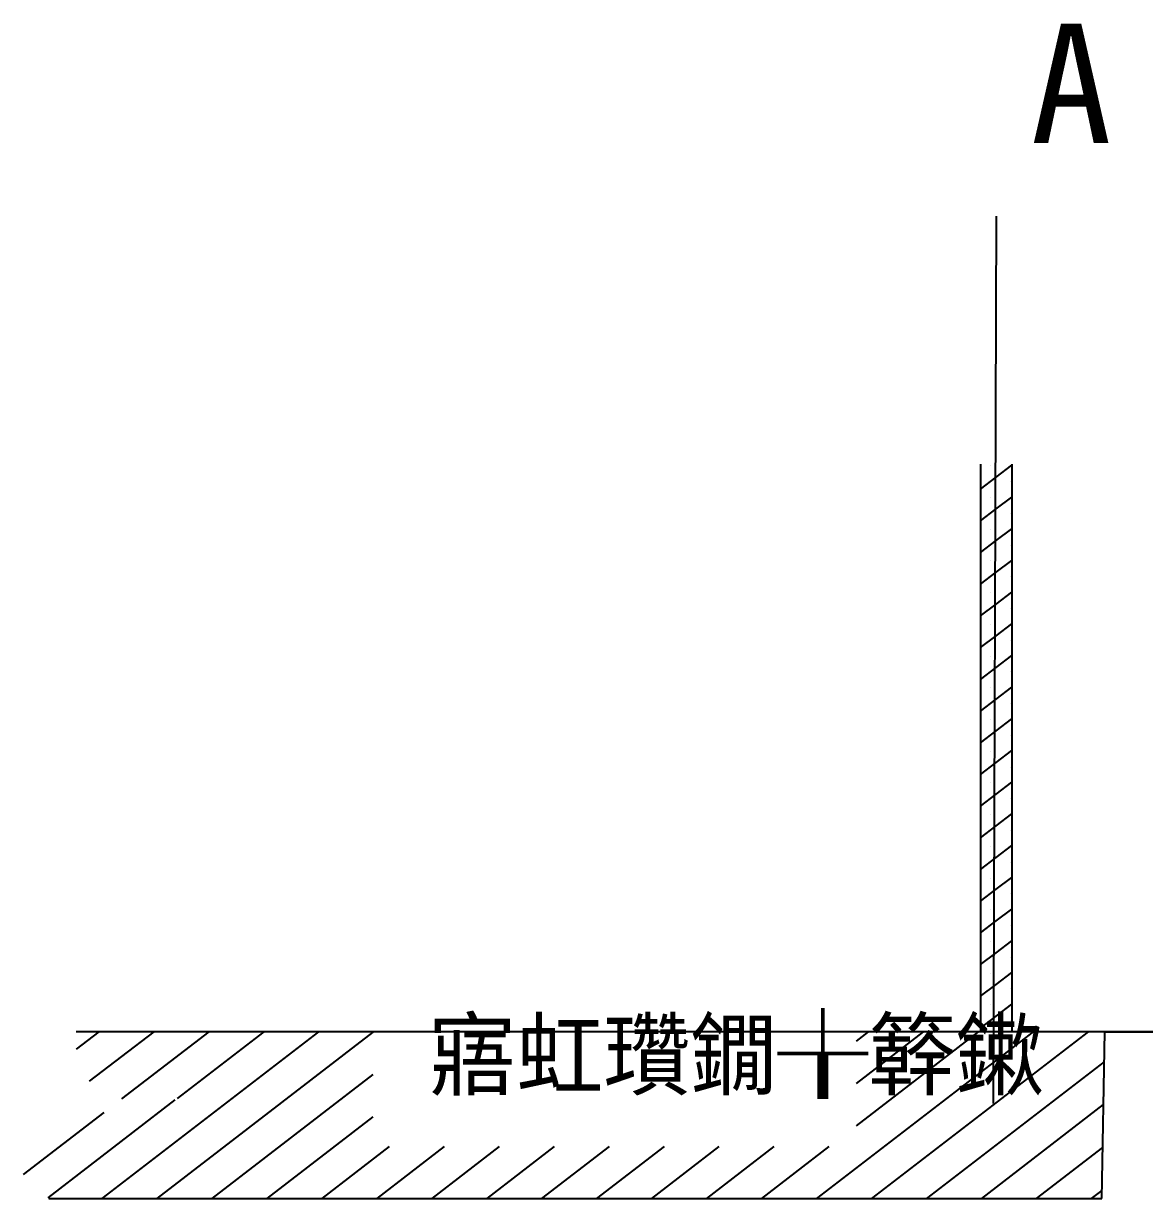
# Model space of a CAD drawing. Header units: metres. Extents: x 60 to 495, y 54 to 214.
# Drawn here: x 60.3 to 180.3, y 88.3 to 214.1 of the extents above; entities that cross this region are included whole.
import ezdxf

# ---------------------------------------------------------------- set-up
doc = ezdxf.new("R2010")
doc.units = ezdxf.units.M
doc.layers.add(' ', color=1, linetype='Continuous')

msp = doc.modelspace()

# ---------------------------------------------------------------- linework, layer by layer
at = {"layer": ' '}
msp.add_line((164.43, 193.44), (164.11, 98.44), dxfattribs=at)
for p, q in [((162.77, 166.89), (162.77, 106.11)), ((163.8, 166.71), (163.8, 166.71)), ((164.43, 165.5), (166.1, 166.78)), ((166.1, 166.9), (166.1, 106.11)), ((162.77, 164.22), (164.43, 165.5)), ((166, 165.01), (166, 165.01)), ((163.8, 163.32), (163.8, 163.32)), ((164.43, 162.1), (166.1, 163.38)), ((162.77, 160.82), (164.43, 162.1)), ((166, 161.62), (166, 161.62)), ((163.8, 159.92), (163.8, 159.92)), ((164.43, 158.71), (166.1, 159.99)), ((162.77, 157.43), (164.43, 158.71)), ((166, 158.22), (166, 158.22)), ((163.8, 156.53), (163.8, 156.53)), ((164.43, 155.32), (166.1, 156.6)), ((162.77, 154.04), (164.43, 155.32)), ((166, 154.83), (166, 154.83)), ((163.8, 153.13), (163.8, 153.13)), ((164.43, 151.92), (166.1, 153.2)), ((162.77, 150.64), (164.43, 151.92)), ((166, 151.43), (166, 151.43)), ((163.8, 149.74), (163.8, 149.74)), ((164.43, 148.53), (166.1, 149.81)), ((162.77, 147.25), (164.43, 148.53)), ((166, 148.04), (166, 148.04)), ((163.8, 146.34), (163.8, 146.34)), ((164.43, 145.13), (166.1, 146.41)), ((162.77, 143.85), (164.43, 145.13)), ((166, 144.65), (166, 144.65)), ((163.8, 142.95), (163.8, 142.95)), ((164.43, 141.74), (166.1, 143.02)), ((162.77, 140.46), (164.43, 141.74)), ((166, 141.25), (166, 141.25)), ((163.8, 139.55), (163.8, 139.55)), ((164.43, 138.35), (166.1, 139.62)), ((162.77, 137.07), (164.43, 138.35)), ((166, 137.86), (166, 137.86)), ((163.8, 136.16), (163.8, 136.16)), ((164.43, 134.95), (166.1, 136.23)), ((162.77, 133.67), (164.43, 134.95)), ((166, 134.46), (166, 134.46)), ((163.8, 132.77), (163.8, 132.77)), ((164.43, 131.56), (166.1, 132.84)), ((162.77, 130.28), (164.43, 131.56)), ((166, 131.07), (166, 131.07)), ((163.8, 129.37), (163.8, 129.37)), ((164.43, 128.16), (166.1, 129.44)), ((162.77, 126.88), (164.43, 128.16)), ((166, 127.67), (166, 127.67)), ((163.8, 125.98), (163.8, 125.98)), ((164.43, 124.77), (166.1, 126.05)), ((162.77, 123.49), (164.43, 124.77)), ((166, 124.28), (166, 124.28)), ((163.8, 122.58), (163.8, 122.58)), ((164.43, 121.37), (166.1, 122.65)), ((162.77, 120.09), (164.43, 121.37)), ((166, 120.88), (166, 120.88)), ((163.8, 119.19), (163.8, 119.19)), ((164.43, 117.98), (166.1, 119.26)), ((162.77, 116.7), (164.43, 117.98)), ((166, 117.49), (166, 117.49)), ((163.8, 115.79), (163.8, 115.79)), ((164.43, 114.58), (166.1, 115.86)), ((162.77, 113.31), (164.43, 114.58)), ((166, 114.1), (166, 114.1)), ((163.8, 112.4), (163.8, 112.4)), ((164.43, 111.19), (166.1, 112.47)), ((162.77, 109.91), (164.43, 111.19)), ((166, 110.7), (166, 110.7)), ((163.8, 109), (163.8, 109)), ((164.43, 107.79), (166.1, 109.07)), ((162.77, 106.51), (164.43, 107.79)), ((166, 107.31), (166, 107.31)), ((176.08, 106.11), (65.93, 106.11)), ((182.74, 106.11), (65.93, 106.11)), ((65.99, 104.25), (68.4, 106.11)), ((67.39, 100.81), (74.29, 106.11)), ((68.74, 88.26), (91.94, 106.11)), ((70.85, 98.94), (80.17, 106.11)), ((74.62, 88.26), (97.76, 106.06)), ((76.78, 98.97), (86.06, 106.11)), ((145.24, 88.26), (168.43, 106.11)), ((149.47, 105.1), (150.78, 106.11)), ((149.47, 100.57), (156.66, 106.11)), ((149.47, 96.04), (162.55, 106.11)), ((151.12, 88.26), (174.32, 106.11)), ((175.76, 88.26), (176.08, 106.11)), ((176.08, 106.11), (356.18, 106.11)), ((157, 88.26), (176.02, 102.89)), ((80.51, 88.26), (97.76, 101.53)), ((62.94, 88.33), (76.56, 98.81)), ((162.89, 88.26), (175.94, 98.31)), ((60.31, 90.83), (68.95, 97.48)), ((86.39, 88.26), (97.76, 97)), ((92.28, 88.26), (99.5, 93.82)), ((98.16, 88.26), (105.38, 93.82)), ((104.05, 88.26), (111.26, 93.82)), ((109.93, 88.26), (117.15, 93.82)), ((115.81, 88.26), (123.03, 93.82)), ((121.7, 88.26), (128.92, 93.82)), ((127.58, 88.26), (134.8, 93.82)), ((133.47, 88.26), (140.68, 93.82)), ((139.35, 88.26), (146.57, 93.82)), ((168.77, 88.26), (175.86, 93.72)), ((63.03, 88.26), (175.76, 88.26)), ((174.66, 88.26), (175.78, 89.13))]:
    msp.add_line(p, q)

# ---------------------------------------------------------------- texts
for s, height, p in [('A', 12.8, (168.11, 201.29)), ('寤虹瓚鐗╁簳鏉', 7.17, (103.73, 100.08))]:
    msp.add_text(s, height=height, rotation=360, dxfattribs=at).set_placement(p)

doc.saveas('drawing.dxf')
